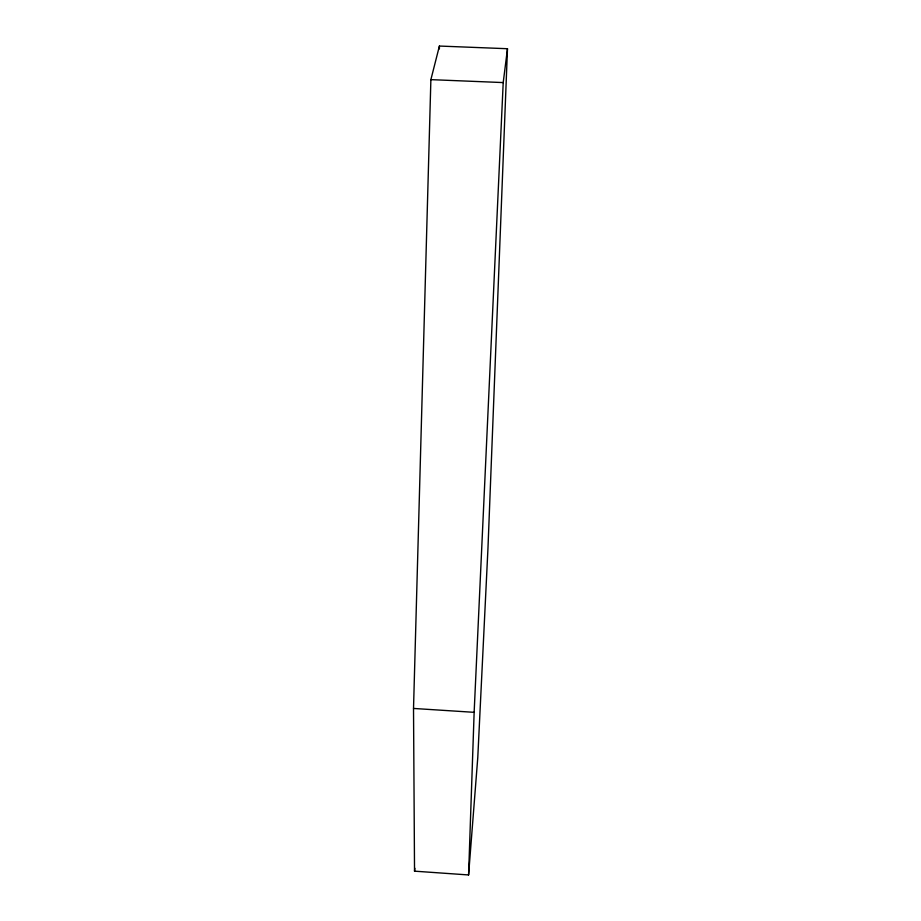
<?xml version="1.0" encoding="UTF-8"?>
<svg xmlns="http://www.w3.org/2000/svg" width="921" height="921" viewBox="0 0 921 921"><rect width="100%" height="100%" fill="white"/><g stroke="black" fill="none" stroke-linecap="round" stroke-linejoin="round"><path stroke-width="1.38" d="M439.386 48.928L439.409 46.05L507.483 48.721L487.98 548.018L477.78 757.534L468.582 874.95L414.531 871.162L413.517 708.445L430.878 79.643L439.409 46.05M468.582 874.95L474.142 712.324L503.211 82.579L507.483 48.721M414.531 871.162L414.864 868.307M430.878 79.643L503.211 82.579M413.517 708.445L474.142 712.324"/></g></svg>
